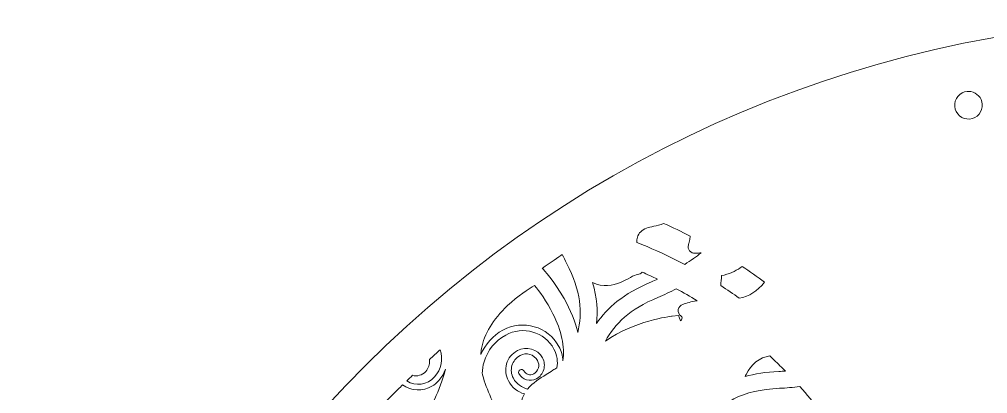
# Model space of a CAD drawing. Header units: millimetres. Extents: x -1844 to 2932, y -490 to 399.
# Drawn here: x 1069.6 to 1433.6, y 257.8 to 398.6 of the extents above; entities that cross this region are included whole.
import ezdxf

# ---------------------------------------------------------------- set-up
doc = ezdxf.new("R2010")
doc.units = ezdxf.units.MM
doc.header["$MEASUREMENT"] = 0
doc.layers.add('Layer 5', color=7, linetype='Continuous')

msp = doc.modelspace()

# ---------------------------------------------------------------- linework, layer by layer
at = {"layer": 'Layer 5', "lineweight": 0}
for points, knots in [([(1650.21, 377.4), (1649.96, 377.5), (1649.7, 377.58), (1649.43, 377.65), (1606.76, 391.27), (1561.29, 398.64), (1514.1, 398.64), (1268.61, 398.64), (1069.6, 199.63), (1069.6, -45.86), (1069.6, -291.35), (1268.61, -490.36), (1514.1, -490.36), (1759.59, -490.36), (1958.6, -291.35), (1958.6, -45.86), (1958.6, 152.15), (1829.12, 319.91), (1650.21, 377.4)], [0, 0, 0, 0, 1, 1, 1, 2, 2, 2, 3, 3, 3, 4, 4, 4, 5, 5, 5, 6, 6, 6, 6]), ([(1422.44, 369.65), (1423.33, 370.71), (1424.59, 371.36), (1425.97, 371.48), (1426.43, 371.52), (1426.88, 371.5), (1427.32, 371.42), (1429.58, 371.01), (1431.38, 369.13), (1431.58, 366.74), (1431.82, 363.89), (1429.7, 361.37), (1426.85, 361.13), (1425.47, 361.01), (1424.12, 361.44), (1423.06, 362.34), (1422, 363.23), (1421.35, 364.48), (1421.23, 365.86), (1421.23, 365.86), (1421.23, 365.86), (1421.23, 365.86), (1421.11, 367.24), (1421.54, 368.59), (1422.44, 369.65)], [0, 0, 0, 0, 1, 1, 1, 2, 2, 2, 3, 3, 3, 4, 4, 4, 5, 5, 5, 6, 6, 6, 7, 7, 7, 8, 8, 8, 8]), ([(1301.95, 316.64), (1302.43, 318.21), (1303.6, 319.38), (1305.32, 320.02), (1306.18, 320.34), (1307.1, 320.54), (1308.08, 320.75), (1309.28, 321.02), (1310.53, 321.29), (1311.81, 321.81), (1315.19, 320.32), (1318.53, 318.75), (1321.8, 317.08), (1321.76, 316.52), (1321.66, 315.91), (1321.51, 315.23), (1321.44, 314.93), (1321.34, 314.59), (1321.23, 314.22), (1321.19, 314.07), (1321.14, 313.91), (1321.1, 313.76), (1320.87, 312.98), (1321.04, 312.14), (1321.55, 311.5), (1322.06, 310.87), (1322.84, 310.52), (1323.66, 310.58), (1324.05, 310.6), (1324.45, 310.64), (1324.85, 310.68), (1325.22, 310.72), (1325.58, 310.75), (1325.93, 310.77), (1324.06, 309.33), (1321.99, 307.85), (1319.72, 306.39), (1315.13, 308.82), (1310.42, 311.06), (1305.6, 313.1), (1304.3, 313.65), (1303, 314.17), (1301.7, 314.69), (1301.67, 315.37), (1301.76, 316.02), (1301.95, 316.64)], [0, 0, 0, 0, 1, 1, 1, 2, 2, 2, 3, 3, 3, 4, 4, 4, 5, 5, 5, 6, 6, 6, 7, 7, 7, 8, 8, 8, 9, 9, 9, 10, 10, 10, 11, 11, 11, 12, 12, 12, 13, 13, 13, 14, 14, 14, 15, 15, 15, 15]), ([(1273.72, 310.12), (1274.23, 309.01), (1274.76, 307.91), (1275.32, 306.82), (1275.32, 306.82), (1275.32, 306.82), (1275.32, 306.82), (1280.79, 296.19), (1281.27, 288.35), (1279.53, 280.76), (1278.56, 284.9), (1276.84, 289.17), (1274.37, 293.52), (1270.62, 300.15), (1266.52, 304.55), (1266.35, 304.73), (1266.35, 304.73), (1266.18, 304.92), (1266.18, 304.92), (1269.13, 307.01), (1272.48, 309.29), (1273.72, 310.12)], [0, 0, 0, 0, 1, 1, 1, 2, 2, 2, 3, 3, 3, 4, 4, 4, 5, 5, 5, 6, 6, 6, 7, 7, 7, 7]), ([(1302.01, 302.62), (1302.68, 302.68), (1303.29, 303.01), (1303.71, 303.51), (1305.66, 302.65), (1307.6, 301.77), (1309.51, 300.84), (1308.75, 300.5), (1307.98, 300.16), (1307.19, 299.83), (1296.6, 295.44), (1290.52, 289.97), (1286.56, 284.18), (1287.06, 288.75), (1286.78, 293.82), (1285.07, 299.64), (1293.11, 295.75), (1299.32, 302.38), (1302.01, 302.62)], [0, 0, 0, 0, 1, 1, 1, 2, 2, 2, 3, 3, 3, 4, 4, 4, 5, 5, 5, 6, 6, 6, 6]), ([(1333.58, 302.18), (1336.41, 302.72), (1338.73, 303.93), (1340.62, 305.06), (1340.88, 305.21), (1341.11, 305.4), (1341.3, 305.64), (1341.3, 305.64), (1341.3, 305.65), (1341.31, 305.65), (1344.17, 303.74), (1346.98, 301.75), (1349.74, 299.68), (1347.04, 296.33), (1343.95, 294.37), (1340.23, 293.7), (1337.95, 295.33), (1335.65, 296.9), (1333.31, 298.42), (1333.37, 299.71), (1333.46, 300.97), (1333.58, 302.18)], [0, 0, 0, 0, 1, 1, 1, 2, 2, 2, 3, 3, 3, 4, 4, 4, 5, 5, 5, 6, 6, 6, 7, 7, 7, 7]), ([(1243.33, 274.7), (1244.31, 280.22), (1247.62, 285.67), (1253.16, 290.89), (1256.99, 294.5), (1261.01, 297.14), (1263.32, 298.52), (1265, 296.42), (1267.86, 292.56), (1270.2, 287.84), (1273.4, 281.4), (1274.66, 275.45), (1273.95, 270.16), (1273.85, 271.99), (1273.36, 273.83), (1272.42, 275.55), (1268.31, 283.03), (1258.89, 285.78), (1251.4, 281.68), (1247.63, 279.61), (1244.73, 276.4), (1243.06, 272.5), (1243.11, 273.25), (1243.2, 273.98), (1243.33, 274.7)], [0, 0, 0, 0, 1, 1, 1, 2, 2, 2, 3, 3, 3, 4, 4, 4, 5, 5, 5, 6, 6, 6, 7, 7, 7, 8, 8, 8, 8]), ([(1318.28, 286.99), (1318.54, 286.8), (1318.69, 286.56), (1318.72, 286.31), (1318.77, 285.99), (1318.61, 285.7), (1318.46, 285.51), (1318.39, 285.42), (1318.3, 285.32), (1318.19, 285.22), (1318.19, 285.22), (1317.35, 287.18), (1317.35, 287.18), (1317.35, 287.18), (1315, 286.91), (1315, 286.91), (1314.32, 286.83), (1300.63, 285.17), (1289.93, 277.53), (1293.52, 284.12), (1298.96, 289.55), (1309.62, 293.97), (1312, 294.96), (1314.31, 296.05), (1316.56, 297.24), (1319.21, 295.81), (1321.83, 294.31), (1324.4, 292.73), (1324.29, 292.72), (1324.19, 292.7), (1324.08, 292.69), (1322.21, 292.38), (1320.47, 291.85), (1319.01, 291.37), (1318.12, 291.08), (1317.47, 290.32), (1317.32, 289.4), (1317.17, 288.48), (1317.54, 287.55), (1318.28, 286.99)], [0, 0, 0, 0, 1, 1, 1, 2, 2, 2, 3, 3, 3, 4, 4, 4, 5, 5, 5, 6, 6, 6, 7, 7, 7, 8, 8, 8, 9, 9, 9, 10, 10, 10, 11, 11, 11, 12, 12, 12, 13, 13, 13, 13]), ([(1271.65, 267.48), (1271.15, 267.19), (1270.65, 266.89), (1270.17, 266.56), (1269.37, 266.02), (1268.53, 265.51), (1267.64, 264.96), (1265.21, 263.48), (1262.58, 261.87), (1260.68, 259.51), (1258.47, 260.01), (1256.49, 261.41), (1255.32, 263.54), (1254.5, 265.03), (1254.32, 266.74), (1254.79, 268.36), (1255.26, 269.98), (1256.34, 271.32), (1257.82, 272.13), (1260.17, 273.42), (1263.12, 272.56), (1264.41, 270.21), (1264.88, 269.35), (1264.99, 268.36), (1264.71, 267.42), (1264.44, 266.48), (1263.81, 265.7), (1262.95, 265.23), (1261.64, 264.51), (1259.98, 264.99), (1259.26, 266.31), (1258.98, 266.82), (1258.33, 267.01), (1257.82, 266.73), (1257.31, 266.45), (1257.12, 265.81), (1257.4, 265.29), (1258.69, 262.96), (1261.63, 262.1), (1263.97, 263.38), (1265.32, 264.12), (1266.31, 265.35), (1266.74, 266.83), (1267.17, 268.31), (1267, 269.87), (1266.26, 271.23), (1264.41, 274.59), (1260.17, 275.83), (1256.81, 273.99), (1254.83, 272.9), (1253.39, 271.11), (1252.76, 268.95), (1252.13, 266.78), (1252.38, 264.5), (1253.46, 262.53), (1254.8, 260.09), (1256.98, 258.41), (1259.45, 257.65), (1258.94, 256.7), (1258.53, 255.65), (1258.28, 254.46), (1258.14, 253.76), (1258.3, 253.04), (1258.72, 252.46), (1259.24, 251.77), (1259.58, 250.93), (1259.95, 250.04), (1260, 249.93), (1260.04, 249.83), (1260.08, 249.73), (1257.61, 247.8), (1255.34, 246.34), (1253.82, 245.43), (1252.12, 247.55), (1249.23, 251.46), (1246.87, 256.24), (1245.61, 259), (1244.55, 261.89), (1243.73, 264.84), (1243.68, 265.03), (1243.65, 265.21), (1243.61, 265.39), (1243.65, 266.83), (1243.87, 268.28), (1244.29, 269.7), (1245.56, 274.05), (1248.44, 277.65), (1252.42, 279.83), (1258.88, 283.37), (1267.02, 281), (1270.56, 274.54), (1271.79, 272.3), (1272.11, 269.81), (1271.65, 267.48)], [0, 0, 0, 0, 1, 1, 1, 2, 2, 2, 3, 3, 3, 4, 4, 4, 5, 5, 5, 6, 6, 6, 7, 7, 7, 8, 8, 8, 9, 9, 9, 10, 10, 10, 11, 11, 11, 12, 12, 12, 13, 13, 13, 14, 14, 14, 15, 15, 15, 16, 16, 16, 17, 17, 17, 18, 18, 18, 19, 19, 19, 20, 20, 20, 21, 21, 21, 22, 22, 22, 23, 23, 23, 24, 24, 24, 25, 25, 25, 26, 26, 26, 27, 27, 27, 28, 28, 28, 29, 29, 29, 30, 30, 30, 31, 31, 31, 31]), ([(1217.39, 264.67), (1219.14, 264.17), (1221.1, 264.67), (1222.37, 266.12), (1223.39, 267.28), (1223.9, 268.77), (1223.79, 270.31), (1223.79, 270.42), (1223.77, 270.52), (1223.76, 270.63), (1225.09, 271.85), (1226.43, 273.07), (1227.78, 274.27), (1228.91, 270.86), (1228.25, 266.96), (1225.72, 264.07), (1223.03, 261.01), (1218.55, 260.45), (1215.21, 262.56), (1215.93, 263.27), (1216.66, 263.97), (1217.39, 264.67)], [0, 0, 0, 0, 1, 1, 1, 2, 2, 2, 3, 3, 3, 4, 4, 4, 5, 5, 5, 6, 6, 6, 7, 7, 7, 7]), ([(1356.09, 267.74), (1356.58, 267.25), (1357.07, 266.75), (1357.56, 266.25), (1356.75, 266.19), (1355.92, 266.14), (1355.08, 266.1), (1350.23, 265.89), (1346.07, 265.21), (1342.46, 264.19), (1342.58, 264.43), (1342.69, 264.68), (1342.81, 264.92), (1344.68, 268.95), (1347.85, 271.39), (1351.71, 271.96), (1353.19, 270.58), (1354.65, 269.18), (1356.09, 267.74)], [0, 0, 0, 0, 1, 1, 1, 2, 2, 2, 3, 3, 3, 4, 4, 4, 5, 5, 5, 6, 6, 6, 6]), ([(1210.4, 257.84), (1211.48, 258.92), (1212.56, 259.99), (1213.65, 261.06), (1216.96, 258.72), (1221.3, 258.59), (1224.7, 260.54), (1225.66, 261.09), (1226.54, 261.81), (1227.31, 262.68), (1228.45, 263.99), (1229.28, 265.47), (1229.79, 267.03), (1227.67, 258.53), (1224.01, 252.02), (1221.23, 247.98), (1220.51, 246.99), (1219.86, 246.16), (1219.31, 245.49), (1217.32, 246.7), (1213.94, 248.91), (1210.55, 251.92), (1209.51, 252.89), (1208.51, 253.91), (1207.55, 254.95), (1208.5, 255.92), (1209.44, 256.88), (1210.4, 257.84)], [0, 0, 0, 0, 1, 1, 1, 2, 2, 2, 3, 3, 3, 4, 4, 4, 5, 5, 5, 6, 6, 6, 7, 7, 7, 8, 8, 8, 9, 9, 9, 9]), ([(1333.36, 252.81), (1334.91, 253.99), (1336.49, 254.97), (1338.15, 255.81), (1342.82, 258.17), (1348.45, 259.46), (1355.36, 259.77), (1357.92, 259.88), (1360.46, 260.11), (1362.96, 260.46), (1365.64, 257.45), (1368.21, 254.35), (1370.66, 251.17), (1369.88, 248.79), (1369.2, 246.35), (1368.64, 243.86), (1367.11, 237.11), (1364.83, 231.81), (1361.68, 227.64), (1361.68, 227.64), (1361.68, 227.64), (1361.68, 227.64), (1359.72, 225.05), (1357.39, 222.81), (1354.34, 220.62), (1356.6, 224.71), (1358.27, 229.56), (1359.27, 234.97), (1360.66, 242.45), (1360.35, 248.46), (1360.33, 248.72), (1360.33, 248.72), (1360.2, 251.08), (1360.2, 251.08), (1360.2, 251.08), (1357.9, 251.62), (1357.9, 251.62), (1357.82, 251.64), (1357.12, 251.81), (1355.93, 252.02), (1353.56, 252.45), (1349.26, 253.05), (1344.19, 253.04), (1340.11, 253.02), (1336.32, 252.6), (1332.83, 251.79), (1332.95, 252.14), (1333.14, 252.48), (1333.36, 252.81)], [0, 0, 0, 0, 1, 1, 1, 2, 2, 2, 3, 3, 3, 4, 4, 4, 5, 5, 5, 6, 6, 6, 7, 7, 7, 8, 8, 8, 9, 9, 9, 10, 10, 10, 11, 11, 11, 12, 12, 12, 13, 13, 13, 14, 14, 14, 15, 15, 15, 16, 16, 16, 16])]:
    msp.add_open_spline(points, degree=3, knots=knots, dxfattribs=at)

doc.saveas('drawing.dxf')
